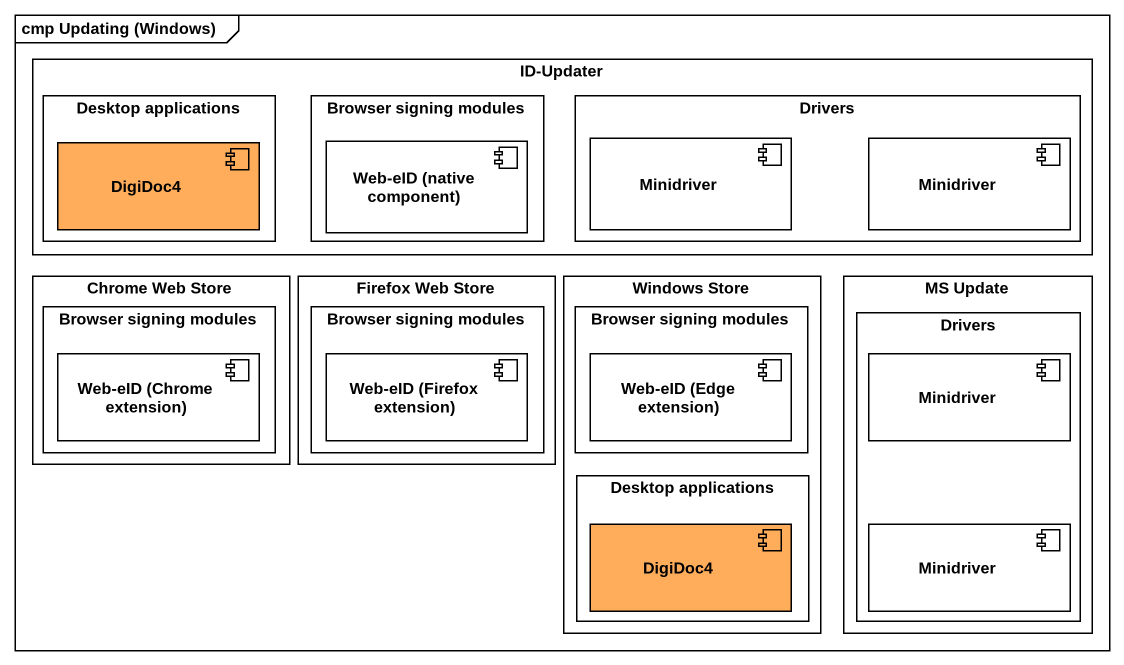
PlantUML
@startuml
mainframe cmp Updating (Windows)
rectangle "ID-Updater" as ID_Updater #FFFFFF {
  rectangle "Desktop applications" as Desktop_applications {
    component DigiDoc4 #FFAD5B
  }
  rectangle "Browser signing modules" as Browser_signing_modules {
    component "Web-eID (native component)" as Web_eID_native_component #FFFFFF
  }
  rectangle Drivers {
    component Minidriver #FFFFFF
    component "Minidriver" as Minidriver_2 #FFFFFF
  }
}
rectangle "Chrome Web Store" as Chrome_Web_Store #FFFFFF {
  rectangle "Browser signing modules" as Browser_signing_modules_2 {
    component "Web-eID (Chrome extension)" as Web_eID_Chrome_extension #FFFFFF
  }
}
rectangle "Firefox Web Store" as Firefox_Web_Store #FFFFFF {
  rectangle "Browser signing modules" as Browser_signing_modules_3 {
    component "Web-eID (Firefox extension)" as Web_eID_Firefox_extension #FFFFFF
  }
}
rectangle "Windows Store" as Windows_Store #FFFFFF {
  rectangle "Browser signing modules" as Browser_signing_modules_4 {
    component "Web-eID (Edge extension)" as Web_eID_Edge_extension #FFFFFF
  }
  rectangle "Desktop applications" as Desktop_applications_2 {
    component "DigiDoc4" as DigiDoc4_2 #FFAD5B
  }
}
rectangle "MS Update" as MS_Update #FFFFFF {
  rectangle "Drivers" as Drivers_2 {
    component "Minidriver" as Minidriver_3 #FFFFFF
    component "Minidriver" as Minidriver_4 #FFFFFF
  }
}
@enduml
